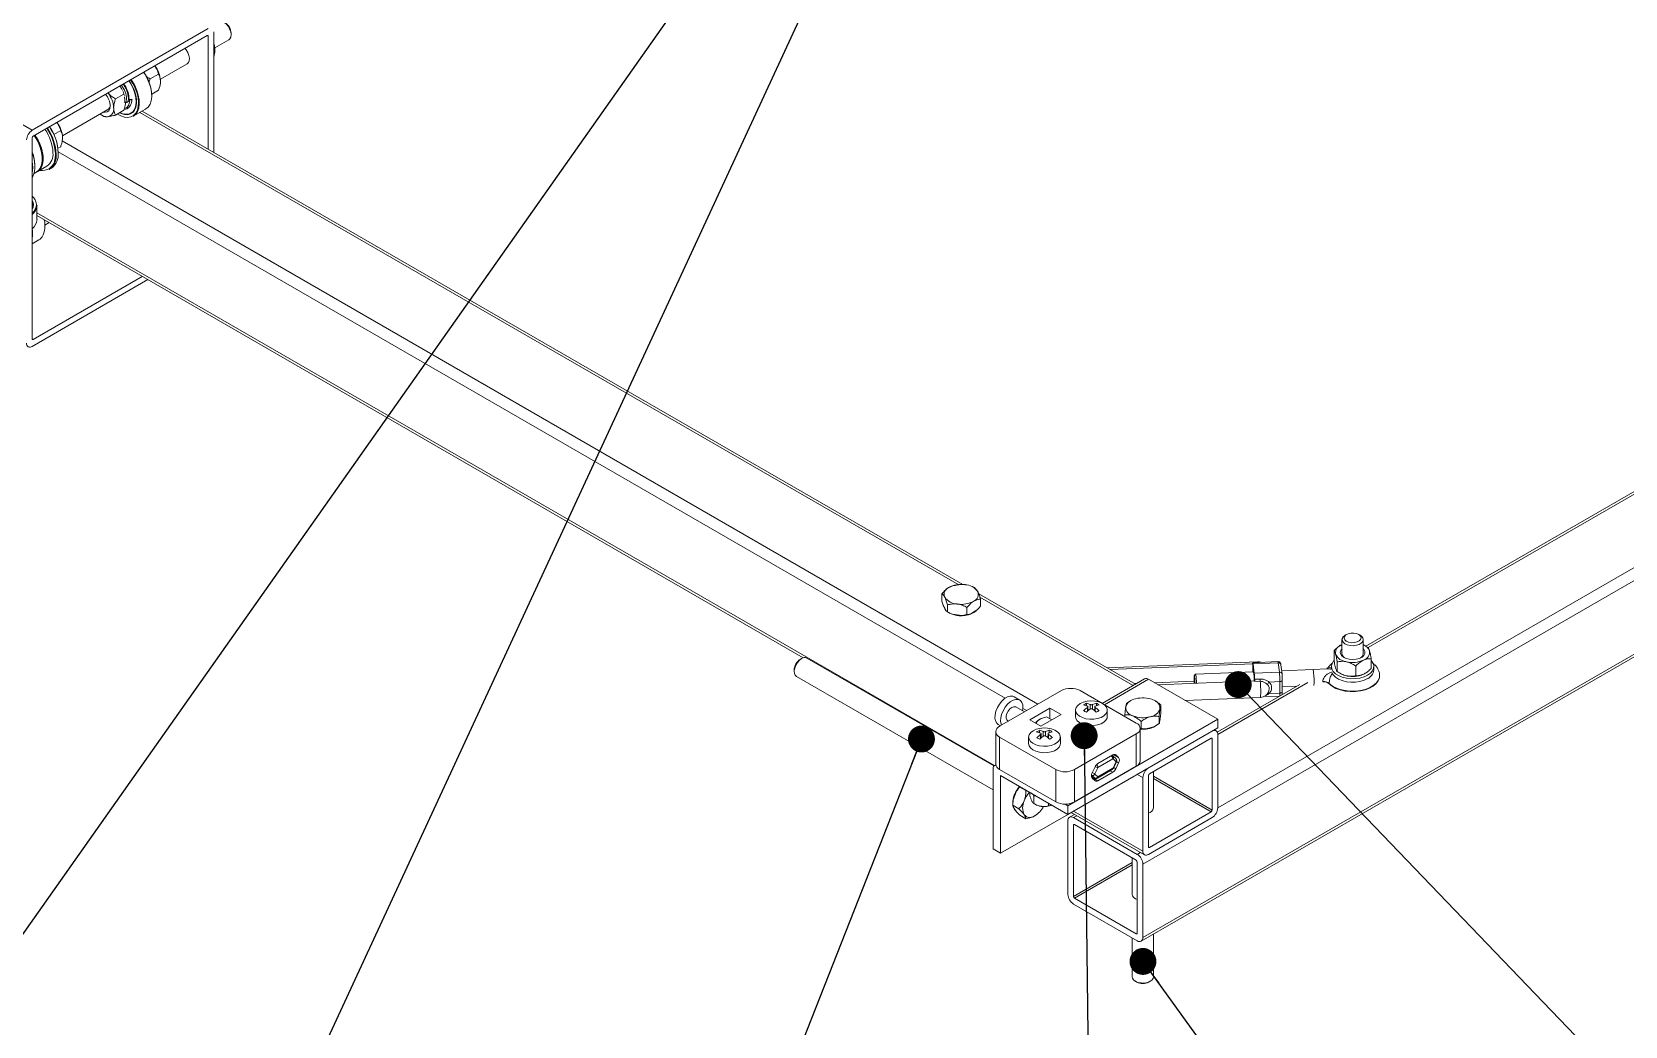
# Model space of a CAD drawing. Header units: millimetres. Extents: x 15 to 415, y 5 to 292.
# Drawn here: x 95.7 to 155.8, y 102.3 to 139.8 of the extents above; entities that cross this region are included whole.
import ezdxf

# ---------------------------------------------------------------- set-up
doc = ezdxf.new("R2010")
doc.units = ezdxf.units.MM
doc.dimstyles.new('SLDDIMSTYLE0', dxfattribs={"dimtxt": 0.18, "dimasz": 1.016, "dimexe": 0, "dimexo": 0.0625, "dimgap": 0, "dimtad": 0, "dimtih": 1, "dimtoh": 1, "dimdec": 0, "dimrnd": 1e-09, "dimzin": 0, "dimdsep": 46, "dimtxsty": 'Standard', "dimblk1": 'DOT', "dimblk2": 'DOT', "dimsah": 1, "dimcen": 0.09, "dimadec": 0, "dimazin": 0, "dimtfac": 1.016, "dimtdec": 0, "dimtofl": 0, "dimtmove": 0, "dimatfit": 3, "dimldrblk": 'DOT', "dimfxl": 1, "dimfrac": 2, "dimtolj": 1, "dimtzin": 0, "dimarcsym": 0})
doc.dimstyles.new('SLDDIMSTYLE1', dxfattribs={"dimtxt": 0.18, "dimasz": 3.302, "dimexe": 0, "dimexo": 0.0625, "dimgap": 0, "dimtad": 0, "dimtih": 1, "dimtoh": 1, "dimdec": 0, "dimrnd": 1e-09, "dimzin": 0, "dimdsep": 46, "dimtxsty": 'Standard', "dimsah": 1, "dimcen": 0.09, "dimadec": 0, "dimazin": 0, "dimtfac": 3.302, "dimtdec": 0, "dimtofl": 0, "dimtmove": 0, "dimatfit": 3, "dimfxl": 1, "dimfrac": 2, "dimtolj": 1, "dimtzin": 0, "dimarcsym": 0})

# ---------------------------------------------------------------- blocks, each defined once
blk = doc.blocks.new('_DOT')
at = {"color": 0, "linetype": 'ByBlock', "lineweight": -2}
blk.add_line((-0.5, 0), (-1, 0), dxfattribs=at)
at = {"color": 0, "linetype": 'ByBlock', "const_width": 0.5}
blk.add_lwpolyline([(-0.25, 0, 1), (0.25, 0, 1)], format="xyb", close=True, dxfattribs=at)

msp = doc.modelspace()

# ---------------------------------------------------------------- linework, layer by layer
at = {"color": 7, "linetype": 'Continuous', "lineweight": 15}
for p, q in [((222.482, 157.377), (137.629, 108.392)), ((137.567, 105.479), (222.42, 154.463)), ((137.629, 105.616), (222.482, 154.601)), ((209.667, 153.346), (146.053, 116.622)), ((86.5, 141.421), (95.692, 136.114)), ((95.692, 136.114), (102.339, 139.951)), ((95.728, 135.889), (102.304, 139.686)), ((102.339, 139.665), (102.339, 135.399)), ((102.551, 139.828), (102.551, 135.276)), ((103.202, 139.714), (103.202, 139.779)), ((102.59, 139.226), (103.119, 139.531)), ((100.532, 138.038), (101.549, 138.625)), ((100.147, 138.053), (100.465, 138.236)), ((98.839, 137.298), (99.157, 137.481)), ((99.122, 137.578), (99.157, 137.481)), ((99.157, 137.481), (99.183, 137.426)), ((99.196, 137.165), (99.168, 137.181)), ((99.337, 137.206), (99.267, 137.165)), ((99.326, 137.31), (99.331, 137.307)), ((99.342, 137.301), (99.387, 137.275)), ((99.351, 137.202), (99.347, 137.247)), ((99.458, 137.275), (99.468, 137.281)), ((100.203, 137.472), (100.465, 137.623)), ((96.834, 135.903), (98.554, 136.896)), ((98.308, 136.685), (98.379, 136.644)), ((98.839, 136.685), (99.157, 136.868)), ((99.281, 136.923), (99.166, 136.897)), ((99.28, 136.922), (99.315, 136.942)), ((99.42, 136.76), (99.434, 136.769)), ((99.509, 136.639), (99.976, 136.908)), ((130.835, 118.948), (99.85, 136.835)), ((96.51, 135.953), (96.767, 136.101)), ((95.692, 128.234), (95.692, 135.828)), ((96.665, 135.43), (96.767, 135.489)), ((95.754, 134.471), (95.846, 134.524)), ((95.874, 134.54), (96.249, 134.757)), ((96.338, 134.635), (96.416, 134.68)), ((95.723, 133.28), (95.723, 133.296)), ((95.873, 132.741), (95.873, 133.28)), ((95.873, 132.886), (124.806, 116.184)), ((96.172, 132.532), (96.33, 132.623)), ((95.692, 131.822), (95.945, 131.968)), ((99.847, 130.592), (95.728, 128.214)), ((100.059, 130.47), (95.692, 127.948)), ((130.039, 118.329), (130.039, 118.598)), ((130.311, 118.847), (130.311, 118.847)), ((131.292, 118.811), (131.23, 118.847)), ((137.347, 115.189), (131.43, 118.605)), ((130.094, 118.165), (130.149, 118.062)), ((130.149, 118.062), (130.203, 117.958)), ((130.258, 117.915), (130.203, 117.958)), ((130.249, 117.92), (130.292, 117.895)), ((130.258, 117.915), (130.258, 118.183)), ((130.989, 117.817), (130.989, 118.085)), ((131.245, 117.915), (131.373, 117.994)), ((131.502, 118.133), (131.502, 118.402)), ((130.441, 117.83), (130.623, 117.805)), ((130.623, 117.805), (130.806, 117.781)), ((130.989, 117.817), (130.806, 117.781)), ((131.117, 117.835), (131.245, 117.915)), ((145.149, 116.873), (145.149, 116.332)), ((145.323, 117.069), (145.266, 117.036)), ((145.832, 117.036), (145.775, 117.069)), ((145.949, 116.332), (145.949, 116.873)), ((124.746, 116.157), (124.689, 116.124)), ((132.008, 112.1), (124.946, 116.177)), ((144.848, 116.458), (144.848, 116.092)), ((145.149, 116.332), (145.154, 116.296)), ((146.054, 116.625), (146.009, 116.651)), ((146.132, 116.576), (146.052, 116.622)), ((146.25, 116.148), (146.25, 115.782)), ((124.463, 115.732), (124.463, 115.667)), ((141.962, 116.032), (136.284, 115.802)), ((141.777, 115.96), (136.389, 115.742)), ((139.621, 115.563), (139.573, 115.511)), ((141.804, 115.652), (139.621, 115.563)), ((141.777, 115.96), (141.777, 115.651)), ((142.732, 116.039), (141.785, 116.001)), ((142.743, 115.992), (141.795, 115.954)), ((141.837, 115.608), (141.795, 115.954)), ((141.837, 115.608), (142.785, 115.646)), ((142.785, 115.646), (142.743, 115.992)), ((142.884, 115.577), (142.842, 115.922)), ((144.061, 115.743), (142.87, 115.695)), ((142.884, 115.577), (142.885, 115.569)), ((144.573, 115.764), (144.061, 115.743)), ((144.578, 115.771), (144.566, 115.764)), ((144.749, 115.855), (144.749, 115.744)), ((144.966, 116.03), (144.966, 115.664)), ((145.044, 115.615), (145.089, 115.589)), ((145.667, 115.875), (145.667, 115.509)), ((146.349, 115.724), (146.349, 115.855)), ((146.569, 115.495), (146.569, 115.512)), ((124.546, 115.484), (131.973, 111.197)), ((134.554, 114.945), (132.22, 113.598)), ((136.104, 114.458), (135.261, 114.945)), ((137.692, 115.388), (136.092, 114.465)), ((137.384, 115.211), (137.314, 115.208)), ((140.458, 113.863), (137.842, 115.373)), ((139.568, 115.299), (138.075, 115.239)), ((141.855, 115.315), (138.199, 115.167)), ((143.552, 115.178), (140.439, 113.382)), ((141.853, 115.374), (142.052, 115.382)), ((142.058, 115.299), (141.858, 115.291)), ((142.389, 114.932), (142.392, 114.944)), ((142.803, 115.284), (142.404, 115.268)), ((142.803, 114.852), (142.803, 115.284)), ((142.896, 115.342), (142.896, 115.346)), ((142.896, 114.909), (142.896, 115.342)), ((142.896, 115.096), (143.447, 115.118)), ((144.422, 115.28), (144.422, 115.289)), ((144.665, 115.218), (144.665, 115.201)), ((132.98, 114.587), (132.768, 114.709)), ((133.156, 114.138), (132.83, 114.327)), ((135.499, 114.374), (135.499, 114.469)), ((135.554, 114.181), (135.554, 114.336)), ((135.816, 114.334), (135.816, 114.177)), ((135.874, 114.373), (135.874, 114.468)), ((137.382, 113.72), (136.115, 114.452)), ((137.14, 114.541), (137.015, 114.462)), ((137.17, 114.561), (137.139, 114.543)), ((138.096, 114.557), (138.089, 114.561)), ((138.31, 114.128), (138.31, 114.397)), ((139.228, 114.573), (142.069, 114.688)), ((142.196, 114.717), (142.795, 114.742)), ((142.404, 114.836), (142.803, 114.852)), ((132.53, 113.807), (132.556, 113.792)), ((134.122, 114.288), (133.359, 113.847)), ((133.783, 113.602), (133.359, 113.847)), ((133.74, 113.863), (133.74, 113.863)), ((134.546, 114.043), (133.783, 113.602)), ((133.997, 113.95), (134.191, 113.838)), ((134.546, 114.043), (134.122, 114.288)), ((134.122, 113.877), (134.122, 114.288)), ((134.801, 110.597), (140.458, 113.863)), ((135.085, 114.21), (135.085, 113.965)), ((136.285, 113.965), (136.285, 114.21)), ((136.949, 113.97), (136.949, 114.031)), ((137.564, 113.514), (137.564, 113.782)), ((138.244, 113.697), (138.244, 113.965)), ((138.261, 113.744), (138.277, 113.852)), ((138.277, 113.852), (138.293, 113.96)), ((138.279, 113.863), (138.279, 113.868)), ((138.31, 114.128), (138.293, 113.96)), ((140.458, 113.536), (140.458, 113.863)), ((132.074, 113.394), (132.074, 112.169)), ((132.168, 113.67), (132.256, 113.619)), ((132.22, 113.19), (134.341, 111.965)), ((132.22, 113.19), (132.22, 111.965)), ((133.317, 113.19), (133.317, 112.945)), ((133.723, 113.352), (133.723, 113.445)), ((133.786, 113.152), (133.786, 113.312)), ((134.048, 113.317), (134.048, 113.164)), ((134.098, 113.354), (134.098, 113.45)), ((134.517, 112.945), (134.517, 113.19)), ((134.801, 110.271), (140.458, 113.536)), ((135.049, 111.965), (137.382, 113.312)), ((137.382, 112.087), (137.382, 113.312)), ((137.528, 112.291), (137.528, 113.516)), ((137.564, 113.514), (137.528, 113.513)), ((137.734, 113.499), (137.904, 113.545)), ((140.246, 113.414), (137.842, 112.026)), ((140.21, 113.149), (137.877, 111.802)), ((137.904, 113.545), (138.074, 113.59)), ((138.244, 113.697), (138.074, 113.59)), ((138.108, 113.609), (138.12, 113.616)), ((140.246, 110.434), (140.246, 113.128)), ((140.396, 113.429), (140.334, 113.465)), ((140.458, 110.515), (140.458, 113.291)), ((136.495, 112.514), (135.935, 112.191)), ((136.716, 112.414), (136.608, 112.515)), ((131.973, 111.985), (131.973, 108.964)), ((132.075, 112.146), (132.035, 112.123)), ((132.22, 111.965), (134.341, 110.74)), ((134.341, 110.74), (134.341, 111.965)), ((135.049, 110.74), (137.382, 112.087)), ((135.049, 111.965), (135.049, 110.74)), ((135.823, 112.062), (135.715, 111.836)), ((135.927, 112.03), (135.819, 111.805)), ((135.915, 111.643), (136.475, 111.967)), ((136.495, 112.363), (135.935, 112.04)), ((135.935, 111.689), (136.495, 112.012)), ((136.482, 112.492), (136.469, 112.499)), ((136.501, 112.477), (136.481, 112.49)), ((136.609, 112.376), (136.501, 112.477)), ((136.612, 112.262), (136.504, 112.363)), ((136.504, 112.022), (136.612, 112.248)), ((136.523, 112.02), (136.631, 112.245)), ((136.608, 111.99), (136.716, 112.216)), ((134.801, 110.271), (132.255, 111.74)), ((132.255, 111.74), (132.255, 108.801)), ((132.98, 111.301), (132.99, 111.316)), ((132.98, 111.301), (133.213, 111.167)), ((135.686, 111.712), (135.807, 111.642)), ((135.8, 111.648), (135.692, 111.749)), ((135.715, 111.638), (135.823, 111.537)), ((135.819, 111.79), (135.927, 111.689)), ((135.935, 111.538), (136.495, 111.861)), ((137.629, 111.659), (137.629, 108.882)), ((137.842, 111.74), (137.842, 109.046)), ((138.029, 110.515), (138.029, 111.89)), ((132.715, 110.617), (132.729, 110.818)), ((132.795, 110.989), (132.729, 110.818)), ((132.862, 111.16), (132.795, 110.989)), ((133.239, 111.172), (133.213, 111.167)), ((133.359, 111.103), (133.359, 111.003)), ((133.493, 111.021), (133.51, 110.963)), ((133.51, 110.963), (133.592, 110.98)), ((133.51, 110.963), (133.51, 110.681)), ((132.255, 108.801), (135.084, 110.434)), ((132.715, 110.678), (132.715, 110.617)), ((132.715, 110.617), (132.948, 110.483)), ((132.729, 110.553), (132.795, 110.459)), ((132.795, 110.459), (132.862, 110.364)), ((132.98, 110.24), (132.862, 110.364)), ((132.98, 110.24), (133.213, 110.105)), ((133.509, 110.682), (133.564, 110.65)), ((134.068, 110.694), (134.068, 110.596)), ((134.801, 110.597), (134.7, 110.656)), ((134.801, 110.271), (134.801, 110.597)), ((135.05, 110.27), (134.863, 110.163)), ((134.925, 110.342), (137.692, 108.745)), ((137.417, 108.76), (135.013, 110.148)), ((135.084, 110.434), (135.084, 110.434)), ((137.842, 108.76), (140.246, 110.148)), ((137.877, 109.025), (140.21, 110.372)), ((134.801, 110.025), (134.801, 107.249)), ((135.013, 109.862), (135.013, 107.167)), ((137.382, 108.535), (135.049, 109.882)), ((131.973, 108.964), (132.255, 108.801)), ((137.229, 108.623), (137.229, 107.249)), ((137.417, 105.78), (137.417, 108.474)), ((137.629, 105.616), (137.629, 108.392)), ((135.049, 107.106), (137.382, 105.759)), ((135.013, 106.882), (137.417, 105.494)), ((137.347, 107.086), (137.417, 107.053)), ((137.229, 105.602), (137.229, 104.13)), ((138.029, 104.13), (138.029, 105.746)), ((137.347, 103.967), (137.403, 103.934)), ((137.856, 103.934), (137.912, 103.967))]:
    msp.add_line(p, q, dxfattribs=at)
at = {"color": 8, "linetype": 'Continuous', "lineweight": 15}
for p, q in [((140.458, 110.515), (219.566, 156.183)), ((209.607, 153.21), (146.137, 116.57)), ((102.339, 139.665), (102.304, 139.686)), ((99.196, 137.165), (99.174, 137.378)), ((130.675, 118.939), (99.762, 136.785)), ((96.819, 135.708), (133.669, 114.435)), ((96.101, 135.104), (96.102, 135.044)), ((132.433, 114.658), (96.675, 135.301)), ((95.873, 132.988), (132.026, 112.117)), ((95.692, 128.234), (95.728, 128.214)), ((137.259, 115.138), (131.477, 118.476)), ((141.774, 115.981), (141.78, 115.981)), ((136.18, 114.414), (137.842, 115.373)), ((143.857, 115.253), (140.458, 113.291)), ((135.536, 114.166), (135.536, 114.309)), ((135.643, 114.248), (135.643, 114.419)), ((135.728, 114.418), (135.728, 114.247)), ((135.833, 114.308), (135.833, 114.162)), ((133.245, 114.19), (133.103, 114.272)), ((133.77, 113.137), (133.77, 113.286)), ((133.871, 113.221), (133.871, 113.397)), ((133.956, 113.399), (133.956, 113.23)), ((134.067, 113.29), (134.067, 113.149)), ((140.246, 113.128), (140.21, 113.149)), ((136.521, 112.527), (136.716, 112.414)), ((136.608, 112.515), (136.581, 112.531)), ((136.495, 111.861), (136.394, 111.92)), ((136.531, 112.035), (136.608, 111.99)), ((136.716, 112.216), (136.637, 112.262)), ((135.8, 111.648), (135.686, 111.713)), ((135.692, 111.749), (135.688, 111.753)), ((135.688, 111.751), (135.692, 111.749)), ((135.692, 111.679), (135.935, 111.538)), ((137.629, 111.659), (137.417, 111.781)), ((138.029, 111.713), (140.246, 110.434)), ((140.21, 110.372), (138.029, 111.631)), ((135.013, 110.393), (137.629, 108.882)), ((135.137, 110.22), (135.013, 110.148)), ((135.049, 109.882), (135.013, 109.862)), ((137.842, 109.046), (137.877, 109.025)), ((135.013, 107.167), (137.229, 108.447)), ((137.229, 108.365), (135.049, 107.106)), ((137.417, 108.76), (137.542, 108.832)), ((137.382, 105.759), (137.417, 105.78))]:
    msp.add_line(p, q, dxfattribs=at)
at = {"color": 7, "linetype": 'Continuous', "lineweight": 15, "flags": 128}
for points in [[(103.119, 139.531), (103.158, 139.565), (103.192, 139.634), (103.202, 139.725), (103.186, 139.83), (103.147, 139.939), (103.087, 140.042), (103.013, 140.131), (102.93, 140.197), (102.846, 140.235), (102.769, 140.241), (102.719, 140.224)], [(101.549, 138.625), (101.594, 138.666), (101.625, 138.739), (101.631, 138.833), (101.612, 138.938), (101.57, 139.047), (101.508, 139.149), (101.46, 139.207)], [(98.907, 136.724), (99.035, 136.655), (99.173, 136.61), (99.303, 136.598), (99.421, 136.619), (99.523, 136.673), (99.605, 136.758), (99.664, 136.871), (99.699, 137.009), (99.708, 137.166), (99.692, 137.337), (99.65, 137.516), (99.583, 137.698), (99.496, 137.876), (99.409, 138.015)], [(99.354, 137.983), (99.389, 137.93), (99.48, 137.77), (99.552, 137.602), (99.601, 137.435), (99.627, 137.272), (99.628, 137.121), (99.605, 136.986), (99.557, 136.873), (99.488, 136.786), (99.399, 136.727), (99.293, 136.7), (99.175, 136.704), (99.049, 136.74), (98.985, 136.769)], [(99, 136.778), (99.07, 136.749), (99.197, 136.719), (99.313, 136.722), (99.416, 136.758), (99.5, 136.826), (99.563, 136.923), (99.603, 137.046), (99.617, 137.189), (99.605, 137.347), (99.568, 137.514), (99.507, 137.684), (99.424, 137.85), (99.344, 137.977)], [(99.434, 138.029), (99.472, 137.97), (99.569, 137.797), (99.645, 137.619), (99.699, 137.439), (99.73, 137.264), (99.736, 137.1), (99.717, 136.951), (99.673, 136.824), (99.607, 136.72), (99.52, 136.645), (99.509, 136.639)], [(99.976, 136.908), (99.986, 136.915), (100.074, 136.99), (100.14, 137.093), (100.184, 137.221), (100.203, 137.369), (100.197, 137.534), (100.166, 137.708), (100.112, 137.888), (100.035, 138.067), (99.939, 138.239), (99.9, 138.298)], [(98.637, 137.026), (98.624, 136.927), (98.585, 136.851), (98.524, 136.805), (98.445, 136.792), (98.39, 136.801)], [(95.846, 134.524), (95.926, 134.586), (95.997, 134.683), (96.046, 134.805), (96.071, 134.949), (96.071, 135.11), (96.046, 135.283), (95.997, 135.462), (95.926, 135.641), (95.834, 135.816), (95.771, 135.914)], [(95.692, 134.33), (95.713, 134.367), (95.763, 134.501), (95.788, 134.657), (95.788, 134.83), (95.763, 135.016), (95.713, 135.208), (95.692, 135.269)], [(95.692, 133.475), (95.719, 133.421), (95.742, 133.315)], [(95.722, 133.315), (95.698, 133.422), (95.692, 133.435)], [(95.742, 133.315), (95.731, 133.209), (95.692, 133.118)], [(95.692, 133.158), (95.71, 133.208), (95.722, 133.315)], [(95.692, 133.142), (95.71, 133.191), (95.723, 133.28)], [(95.945, 131.968), (95.992, 132), (96.071, 132.086)], [(130.194, 117.976), (130.149, 118.04), (130.125, 118.107)], [(131.35, 117.979), (131.335, 117.963), (131.245, 117.893)], [(145.832, 117.036), (145.882, 117.001), (145.933, 116.939), (145.949, 116.87), (145.93, 116.802), (145.877, 116.741), (145.795, 116.691), (145.691, 116.657), (145.574, 116.643), (145.456, 116.648), (145.345, 116.674), (145.253, 116.718), (145.187, 116.775), (145.153, 116.841), (145.154, 116.91), (145.191, 116.976), (145.259, 117.032), (145.266, 117.036)], [(145.481, 117.119), (145.378, 117.095), (145.296, 117.052), (145.244, 116.995), (145.229, 116.931), (145.253, 116.868), (145.312, 116.814), (145.4, 116.775), (145.506, 116.755), (145.617, 116.758), (145.72, 116.782), (145.802, 116.825), (145.854, 116.882), (145.869, 116.945), (145.845, 117.008), (145.786, 117.062), (145.698, 117.102), (145.592, 117.121), (145.481, 117.119)], [(124.746, 116.157), (124.663, 116.094), (124.587, 116.008), (124.525, 115.906), (124.483, 115.798), (124.464, 115.692), (124.47, 115.598), (124.501, 115.526), (124.546, 115.484)], [(145.949, 116.522), (145.969, 116.5), (146.008, 116.427), (146.01, 116.351), (145.975, 116.277), (145.905, 116.213), (145.806, 116.162), (145.687, 116.129), (145.556, 116.117), (145.425, 116.127), (145.304, 116.157), (145.202, 116.206), (145.129, 116.27), (145.09, 116.343), (145.09, 116.343)], [(145.154, 116.296), (145.19, 116.23), (145.245, 116.182)], [(141.78, 115.978), (141.779, 115.974), (141.779, 115.971), (141.778, 115.969), (141.777, 115.969), (141.777, 115.97), (141.776, 115.973), (141.775, 115.976), (141.774, 115.981)], [(141.795, 115.954), (141.793, 115.971), (141.791, 115.985), (141.788, 115.995), (141.786, 116), (141.784, 116.001), (141.782, 115.998), (141.781, 115.99), (141.78, 115.978)], [(144.839, 116.068), (144.832, 116.06), (144.773, 115.966), (144.749, 115.867), (144.763, 115.768), (144.814, 115.672), (144.899, 115.585), (145.015, 115.511), (145.155, 115.453), (145.314, 115.413), (145.484, 115.394), (145.657, 115.397), (145.825, 115.421), (145.98, 115.465), (146.115, 115.528)], [(144.776, 115.606), (144.814, 115.541), (144.899, 115.454), (145.015, 115.38), (145.155, 115.322), (145.314, 115.282), (145.484, 115.264), (145.657, 115.266), (145.825, 115.29), (145.98, 115.335), (146.115, 115.397)], [(146.115, 115.528), (146.223, 115.606), (146.3, 115.695), (146.342, 115.792), (146.346, 115.892), (146.314, 115.99), (146.25, 116.077)], [(139.599, 115.224), (139.596, 115.304), (139.59, 115.395), (139.584, 115.466), (139.577, 115.505), (139.571, 115.508), (139.568, 115.473), (139.566, 115.406), (139.568, 115.317), (139.571, 115.223)], [(132.168, 113.67), (132.111, 113.718), (132.065, 113.802), (132.044, 113.91), (132.05, 114.036), (132.082, 114.172), (132.138, 114.308), (132.215, 114.438), (132.308, 114.551), (132.411, 114.642), (132.517, 114.705), (132.62, 114.735), (132.714, 114.731), (132.768, 114.709)], [(132.294, 113.641), (132.277, 113.679), (132.257, 113.788), (132.262, 113.914), (132.294, 114.049), (132.35, 114.186), (132.427, 114.315), (132.52, 114.429), (132.623, 114.52), (132.729, 114.582), (132.832, 114.612), (132.926, 114.608), (133.004, 114.57), (133.062, 114.5), (133.096, 114.404), (133.103, 114.285), (133.09, 114.177)], [(132.53, 113.807), (132.497, 113.837), (132.471, 113.902), (132.47, 113.987), (132.495, 114.081), (132.542, 114.174), (132.605, 114.254), (132.678, 114.311), (132.75, 114.339), (132.815, 114.334), (132.83, 114.327)], [(135.263, 114.457), (135.17, 114.388), (135.11, 114.309), (135.085, 114.223), (135.099, 114.137), (135.149, 114.055), (135.232, 113.983), (135.345, 113.925), (135.478, 113.885), (135.625, 113.866), (135.775, 113.868), (135.92, 113.892), (136.05, 113.935), (136.157, 113.996), (136.234, 114.071), (136.277, 114.154), (136.283, 114.241), (136.251, 114.326), (136.183, 114.403), (136.084, 114.469), (135.961, 114.518), (135.819, 114.548), (135.67, 114.557), (135.521, 114.543), (135.383, 114.509), (135.263, 114.457)], [(135.085, 113.965), (135.099, 113.892), (135.149, 113.81), (135.232, 113.738), (135.345, 113.68), (135.478, 113.64), (135.625, 113.621), (135.775, 113.623), (135.92, 113.647), (136.05, 113.69), (136.157, 113.751), (136.234, 113.826), (136.277, 113.909), (136.285, 113.965)], [(138.279, 113.863), (138.277, 113.83), (138.268, 113.793)], [(133.483, 113.429), (133.394, 113.359), (133.337, 113.279), (133.317, 113.193), (133.335, 113.107), (133.389, 113.026), (133.476, 112.955), (133.591, 112.899), (133.727, 112.861), (133.874, 112.844), (134.024, 112.849), (134.168, 112.875), (134.295, 112.921), (134.399, 112.984), (134.473, 113.059), (134.512, 113.143), (134.513, 113.23), (134.477, 113.314), (134.406, 113.391), (134.304, 113.455), (134.177, 113.502), (134.035, 113.529), (133.885, 113.536), (133.737, 113.52), (133.6, 113.484), (133.483, 113.429)], [(138.108, 113.609), (138.104, 113.606), (138.074, 113.59)], [(133.317, 112.945), (133.335, 112.862), (133.389, 112.781), (133.476, 112.71), (133.591, 112.654), (133.727, 112.616), (133.874, 112.599), (134.024, 112.604), (134.168, 112.63), (134.295, 112.676), (134.399, 112.739), (134.473, 112.814), (134.512, 112.898), (134.517, 112.945)], [(135.807, 111.642), (135.806, 111.643), (135.8, 111.648)], [(137.229, 104.13), (137.238, 104.081), (137.281, 104.017), (137.354, 103.963), (137.451, 103.923), (137.565, 103.902), (137.684, 103.901), (137.799, 103.921), (137.898, 103.959), (137.973, 104.012), (138.018, 104.076), (138.029, 104.13)]]:
    msp.add_lwpolyline(points, dxfattribs=at)
at = {"color": 8, "linetype": 'Continuous', "lineweight": 15, "flags": 128}
for points in [[(96.553, 135.023), (96.557, 135.045), (96.569, 135.207)], [(141.971, 116.009), (141.966, 116.027), (141.962, 116.032)], [(146.569, 115.514), (146.561, 115.44), (146.519, 115.33), (146.441, 115.226), (146.33, 115.133), (146.191, 115.054), (146.028, 114.992), (145.847, 114.948), (145.655, 114.926), (145.46, 114.925), (145.267, 114.946), (145.085, 114.987), (144.921, 115.048), (144.779, 115.126), (144.665, 115.218)], [(142.803, 115.284), (142.822, 115.286), (142.841, 115.29), (142.857, 115.296), (142.872, 115.304), (142.883, 115.313), (142.891, 115.324), (142.895, 115.335), (142.896, 115.342)], [(142.803, 114.852), (142.822, 114.854), (142.841, 114.858), (142.857, 114.864), (142.872, 114.871), (142.883, 114.881), (142.891, 114.891), (142.895, 114.902), (142.896, 114.909)], [(144.665, 115.201), (144.779, 115.109), (144.921, 115.031), (145.085, 114.971), (145.267, 114.929), (145.46, 114.909), (145.655, 114.91), (145.847, 114.932), (146.028, 114.975), (146.191, 115.038), (146.33, 115.117), (146.441, 115.21), (146.519, 115.313), (146.561, 115.424), (146.569, 115.495)], [(136.523, 112.02), (136.523, 112.019), (136.52, 112.019), (136.513, 112.019), (136.504, 112.022)], [(136.631, 112.245), (136.631, 112.245), (136.628, 112.244), (136.621, 112.245), (136.612, 112.248)]]:
    msp.add_lwpolyline(points, dxfattribs=at)
at = {"color": 7, "linetype": 'Continuous', "lineweight": 15}
for centre, radius, start, end in [((102.317, 139.669), 0.0218, 350.77914, 129.20272), ((102.727, 139.767), 0.474, 1.51664, 58.47795), ((101.771, 139.145), 0.822, 0.96443, 18.51173), ((99.543, 137.926), 0.994, 2.61027, 38.33136), ((98.627, 137.376), 1.577, 1.60435, 35.90782), ((97.917, 136.991), 0.721, 2.78649, 41.26426), ((97.775, 136.905), 0.994, 2.61027, 38.33136), ((98.529, 137.061), 0.438, 230.89155, 271.28453), ((98.486, 136.904), 0.286, 280.54701, 9.2517), ((98.449, 137.051), 0.188, 304.28277, 0.84758), ((95.941, 135.725), 0.461, 122.60598, 177.39378), ((94.819, 135.189), 1.659, 2.47847, 35.27618), ((94.725, 135.129), 1.874, 2.39255, 34.80807), ((94.803, 135.174), 1.874, 2.39255, 34.80807), ((94.832, 135.192), 1.844, 2.39436, 34.87235), ((95.845, 135.791), 0.994, 2.61027, 38.33136), ((95.769, 135.825), 0.0768, 122.60056, 177.39796), ((94.507, 134.995), 1.567, 1.49598, 36.01643), ((94.418, 134.959), 1.689, 4.93885, 35.13801), ((94.221, 134.732), 1.571, 0.66991, 20.45961), ((94.542, 134.709), 1.172, 349.06394, 10.93606), ((95.57, 134.982), 0.536, 304.60945, 6.70273), ((96.073, 135.069), 0.482, 258.11329, 354.48952), ((95.93, 135.205), 0.55, 305.5012, 5.81099), ((95.986, 135.139), 0.615, 304.94167, 6.37049), ((96.047, 135.192), 0.631, 305.79212, 5.52005), ((95.389, 133.27), 0.466, 5.85436, 49.36153), ((95.391, 133.319), 0.461, 310.75976, 359.85691), ((95.393, 133.308), 0.481, 308.48644, 356.53939), ((94.656, 132.211), 1.051, 350.6279, 10.11654), ((95.393, 132.769), 0.481, 308.27069, 356.71095), ((95.292, 132.501), 0.883, 331.99212, 15.032), ((95.714, 128.231), 0.0218, 170.78054, 309.21333), ((95.609, 128.05), 0.131, 170.78747, 309.20245), ((130.403, 118.583), 0.277, 112.70721, 203.46189), ((130.767, 117.979), 0.98, 81.16357, 118.76368), ((130.889, 118.326), 0.622, 35.92211, 87.36322), ((131.138, 118.581), 0.277, 292.70839, 23.4614), ((130.652, 118.837), 0.622, 215.92211, 267.36322), ((130.774, 119.184), 0.98, 261.16327, 298.7637), ((130.67, 118.557), 0.762, 240.31181, 252.53524), ((130.767, 118.773), 1.001, 246.65613, 298.51482), ((130.78, 118.842), 1.062, 271.40808, 288.5189), ((124.948, 115.714), 0.485, 122.18373, 177.81565), ((124.863, 115.999), 0.196, 64.82617, 126.48397), ((145.227, 116.367), 0.322, 105.6773, 187.1961), ((145.369, 116.542), 0.51, 205.04986, 264.06238), ((145.271, 116.383), 0.185, 131.08482, 192.31829), ((145.753, 116.352), 0.197, 300.54167, 354.28885), ((145.808, 116.295), 0.411, 21.28304, 69.94375), ((145.871, 116.404), 0.322, 285.67652, 7.19688), ((138.344, 115.273), 1.309, 357.94721, 12.79466), ((140.869, 115.851), 0.914, 6.86654, 8.1824), ((140.403, 115.354), 1.432, 358.41152, 11.98975), ((138.757, 115.284), 3.098, 1.66888, 6.00813), ((141.977, 115.683), 0.35, 70.91877, 92.3208), ((139.207, 115.285), 3.596, 359.99022, 5.76807), ((140.684, 115.347), 2.212, 359.98845, 5.76993), ((145.476, 116.275), 0.787, 240.59619, 258.32622), ((145.547, 117.051), 1.042, 257.22382, 293.27488), ((145.547, 116.52), 1.042, 257.22382, 293.27488), ((145.955, 115.759), 0.396, 293.81134, 354.86775), ((134.907, 114.263), 0.768, 62.6091, 117.3909), ((137.754, 115.251), 0.151, 54.38155, 114.30781), ((143.163, 115.415), 1.31, 181.80407, 185.44271), ((140.335, 115.132), 1.531, 5.96722, 6.88723), ((143.365, 115.424), 1.314, 181.80593, 185.43527), ((142.055, 115.038), 0.35, 272.3208, 344.40988), ((142.489, 115.129), 0.163, 121.51645, 164.70015), ((142.182, 115.052), 0.31, 315.66993, 44.33007), ((144.456, 114.951), 0.339, 51.78093, 95.72041), ((144.449, 114.948), 0.333, 49.50725, 94.73314), ((136.387, 113.1), 1.478, 125.1246, 132.37686), ((135.986, 113.492), 1.091, 116.4766, 122.92831), ((135.197, 113.618), 0.814, 65.36869, 76.1267), ((135.304, 113.679), 0.814, 65.36824, 76.12369), ((136.065, 113.664), 0.826, 103.34022, 114.03984), ((134.971, 113.108), 1.478, 47.06273, 54.28894), ((136.17, 113.603), 0.825, 103.33825, 114.0391), ((135.379, 113.5), 1.087, 56.48716, 62.92497), ((137.416, 114.181), 0.459, 97.72332, 161.28371), ((137.336, 114.334), 0.354, 180.81306, 257.045), ((137.628, 113.612), 1.06, 69.29253, 104.92369), ((137.923, 114.258), 0.354, 0.81157, 77.04649), ((134.074, 113.31), 0.646, 121.32938, 140.45802), ((134.896, 113.224), 1.087, 56.48694, 62.92517), ((136.492, 113.038), 1.478, 125.12259, 132.37655), ((136.54, 115.439), 1.544, 230.3428, 232.41438), ((134.864, 113.047), 1.478, 47.06367, 54.29081), ((134.855, 115.435), 1.528, 306.88426, 308.9586), ((136.464, 113.213), 1.091, 116.47637, 122.92852), ((137.631, 114.98), 1.06, 249.29243, 284.92465), ((137.305, 113.516), 0.218, 290.7836, 69.2164), ((137.843, 114.41), 0.459, 277.72349, 341.28265), ((132.298, 113.394), 0.218, 110.7829, 249.2171), ((134.228, 112.492), 1.078, 117.90761, 124.34458), ((133.436, 112.561), 0.842, 66.7697, 77.38625), ((134.65, 112.097), 1.479, 126.53566, 133.71674), ((133.15, 112.172), 1.103, 57.8879, 64.32483), ((133.54, 112.625), 0.841, 66.76574, 77.39021), ((134.759, 112.037), 1.48, 126.53528, 133.71428), ((134.72, 114.417), 1.516, 232.00128, 234.0716), ((134.3, 112.677), 0.799, 104.63175, 115.46218), ((133.13, 112.007), 1.477, 48.38704, 55.68091), ((133.019, 114.434), 1.58, 308.56172, 310.61913), ((134.408, 112.618), 0.799, 104.62897, 115.46213), ((133.234, 112.07), 1.477, 48.38548, 55.68246), ((133.621, 112.457), 1.102, 57.88459, 64.32805), ((134.719, 112.221), 1.078, 117.90765, 124.34454), ((137.639, 114.443), 0.957, 263.34162, 298.66168), ((137.629, 114.664), 1.17, 265.04499, 275.13789), ((140.224, 113.132), 0.0218, 350.77863, 129.20322), ((140.329, 113.312), 0.131, 350.78608, 129.20391), ((136.552, 112.441), 0.0929, 53.08708, 127.5568), ((132.103, 112.007), 0.132, 101.25644, 189.37538), ((132.324, 112.194), 0.251, 185.69125, 245.62777), ((134.695, 112.647), 0.769, 242.61001, 297.38999), ((136.095, 111.938), 0.299, 122.3387, 155.59056), ((135.947, 112.021), 0.0225, 122.34288, 155.57402), ((136.5, 112.358), 0.00698, 53.12664, 127.51563), ((136.483, 112.031), 0.0225, 302.35803, 335.57297), ((136.335, 112.114), 0.299, 302.34004, 335.59027), ((136.6, 112.255), 0.0135, 326.57337, 33.42663), ((136.566, 112.315), 0.18, 326.56093, 33.43907), ((137.278, 112.316), 0.251, 294.37623, 354.30384), ((138.09, 111.638), 0.461, 122.60598, 177.39378), ((133.753, 110.632), 1.043, 138.35143, 172.64235), ((133.836, 110.585), 1.132, 139.29287, 149.4495), ((135.865, 111.737), 0.18, 146.56093, 213.43907), ((135.732, 111.841), 0.101, 246.37406, 329.54581), ((135.84, 111.74), 0.101, 246.37722, 329.54265), ((135.83, 111.797), 0.0135, 146.57392, 213.42608), ((135.879, 111.612), 0.0929, 233.08778, 307.55856), ((135.931, 111.695), 0.00698, 233.13035, 307.54465), ((137.918, 111.737), 0.0768, 122.60509, 177.39343), ((133.47, 110.674), 0.755, 168.93123, 179.69798), ((133.682, 110.518), 0.593, 153.43706, 206.56294), ((134.178, 110.385), 1.101, 138.87781, 158.77814), ((133.789, 111.523), 0.585, 231.21197, 249.6804), ((134.695, 111.423), 0.769, 242.61001, 297.38999), ((132.993, 110.625), 0.267, 198.92832, 230.08168), ((133.369, 110.439), 0.286, 220.53259, 309.24862), ((133.032, 111.033), 0.966, 302.38028, 331.1202), ((133.871, 111.2), 0.63, 240.75059, 262.46837), ((133.916, 111.378), 0.812, 260.96245, 290.52756), ((134.93, 110.046), 0.131, 50.79619, 189.21383), ((137.793, 110.554), 0.239, 281.62316, 350.73589), ((140.169, 110.437), 0.0768, 302.60439, 357.39783), ((139.997, 110.536), 0.461, 302.60528, 357.39452), ((135.035, 109.866), 0.0218, 50.79753, 189.22061), ((137.863, 109.042), 0.0218, 170.78838, 309.20604), ((137.341, 108.471), 0.0768, 2.60698, 57.3945), ((137.169, 108.372), 0.461, 2.60627, 57.39398), ((137.759, 108.861), 0.131, 170.78749, 309.20237), ((135.262, 107.27), 0.461, 182.60547, 237.39476), ((135.09, 107.171), 0.0768, 182.60234, 237.39525), ((137.425, 107.266), 0.196, 184.82521, 246.49404), ((137.396, 105.776), 0.0218, 230.79471, 9.21142), ((137.5, 105.595), 0.131, 230.79755, 9.21251), ((137.629, 104.351), 0.474, 241.48951, 298.51049)]:
    msp.add_arc(centre, radius, start, end, dxfattribs=at)
at = {"color": 8, "linetype": 'Continuous', "lineweight": 15}
for centre, radius, start, end in [((94.726, 135.13), 1.844, 2.39436, 34.87235), ((94.452, 134.976), 1.623, 2.41425, 35.42582), ((142.664, 115.999), 0.0795, 354.69276, 30.31369), ((142.755, 115.903), 0.0894, 12.28617, 97.65802), ((142.797, 115.558), 0.0894, 12.28256, 97.65953), ((141.801, 115.347), 2.294, 358.08824, 9.9396), ((139.358, 114.943), 2.723, 354.62784, 7.51378), ((142.166, 115.006), 0.235, 344.6016, 44.98965), ((143.742, 115.232), 0.354, 345.6419, 6.375), ((142.353, 114.762), 0.0895, 55.25478, 90.9618), ((142.35, 114.824), 0.454, 349.66744, 3.50297), ((136.16, 112.708), 0.717, 242.39674, 250.98197), ((135.778, 112.032), 0.157, 3.01072, 48.30785), ((136.339, 112.356), 0.156, 2.86231, 52.48726), ((136.462, 112.456), 0.041, 60.87805, 85.98585), ((136.446, 112.007), 0.0493, 305.01875, 6.29231), ((136.437, 112.419), 0.0865, 320.04867, 42.62609), ((136.545, 112.318), 0.0865, 320.0625, 42.2886), ((136.052, 112.481), 0.715, 242.37117, 250.99404), ((135.885, 111.684), 0.0503, 305.69757, 5.61652)]:
    msp.add_arc(centre, radius, start, end, dxfattribs=at)
at = {"color": 7, "linetype": 'Continuous', "lineweight": 15}
for points, knots in [([(102.551, 139.359), (102.571, 139.303), (102.593, 139.242), (102.594, 139.165), (102.594, 139.159)], [0, 0, 0, 0, 0.917745, 1, 1, 1, 1]), ([(102.594, 139.159), (102.589, 139.088), (102.583, 139.006), (102.555, 138.918), (102.551, 138.905)], [0, 0, 0, 0, 0.8526298, 1, 1, 1, 1]), ([(100.32, 138.541), (100.351, 138.495), (100.418, 138.398), (100.448, 138.293), (100.465, 138.236)], [0, 0, 0, 0, 0.465866, 1, 1, 1, 1]), ([(99.347, 137.247), (99.345, 137.321), (99.341, 137.472), (99.262, 137.691), (99.187, 137.808), (99.159, 137.853)], [0, 0, 0, 0, 0.371525, 0.760776, 1, 1, 1, 1]), ([(100.147, 138.053), (100.098, 138.081), (100.038, 138.115), (99.988, 138.161), (99.98, 138.169)], [0, 0, 0, 0, 0.827172, 1, 1, 1, 1]), ([(100.105, 137.909), (100.106, 137.913), (100.112, 137.959), (100.13, 138.008), (100.147, 138.053)], [0, 0, 0, 0, 0.080925, 1, 1, 1, 1]), ([(100.465, 138.236), (100.48, 138.209), (100.52, 138.135), (100.53, 138.034), (100.536, 137.971)], [0, 0, 0, 0, 0.372649, 1, 1, 1, 1]), ([(100.536, 137.971), (100.536, 137.965), (100.535, 137.88), (100.51, 137.76), (100.473, 137.649), (100.465, 137.623)], [0, 0, 0, 0, 0.059411, 0.787734, 1, 1, 1, 1]), ([(98.839, 137.298), (98.791, 137.328), (98.694, 137.388), (98.601, 137.469), (98.56, 137.517), (98.556, 137.522)], [0, 0, 0, 0, 0.465237, 0.946385, 1, 1, 1, 1]), ([(98.768, 136.95), (98.774, 137.021), (98.784, 137.134), (98.824, 137.253), (98.839, 137.298)], [0, 0, 0, 0, 0.627355, 1, 1, 1, 1]), ([(99.352, 137.225), (99.351, 137.222), (99.35, 137.214), (99.342, 137.209), (99.337, 137.206)], [0, 0, 0, 0, 0.484628, 1, 1, 1, 1]), ([(99.387, 137.275), (99.392, 137.273), (99.402, 137.268), (99.422, 137.266), (99.442, 137.268), (99.452, 137.273), (99.458, 137.275)], [0, 0, 0, 0, 0.24999, 0.499809, 0.749465, 1, 1, 1, 1]), ([(98.38, 136.644), (98.394, 136.637), (98.425, 136.623), (98.485, 136.619), (98.529, 136.623), (98.538, 136.623)], [0, 0, 0, 0, 0.432382, 0.87955, 1, 1, 1, 1]), ([(98.538, 136.623), (98.583, 136.629), (98.671, 136.641), (98.784, 136.671), (98.839, 136.685)], [0, 0, 0, 0, 0.504, 1, 1, 1, 1]), ([(98.839, 136.685), (98.831, 136.701), (98.794, 136.769), (98.769, 136.861), (98.768, 136.944), (98.768, 136.95)], [0, 0, 0, 0, 0.212266, 0.940589, 1, 1, 1, 1]), ([(99.22, 137.158), (99.211, 137.087), (99.199, 136.992), (99.165, 136.894), (99.157, 136.868)], [0, 0, 0, 0, 0.743613, 1, 1, 1, 1]), ([(99.267, 137.165), (99.262, 137.162), (99.251, 137.158), (99.231, 137.156), (99.211, 137.158), (99.201, 137.162), (99.196, 137.165)], [0, 0, 0, 0, 0.2500421, 0.4999095, 0.7498291, 1, 1, 1, 1]), ([(96.622, 136.406), (96.653, 136.36), (96.719, 136.263), (96.75, 136.158), (96.767, 136.101)], [0, 0, 0, 0, 0.465865, 1, 1, 1, 1]), ([(96.767, 136.101), (96.775, 136.086), (96.812, 136.017), (96.837, 135.926), (96.838, 135.842), (96.838, 135.836)], [0, 0, 0, 0, 0.212258, 0.940589, 1, 1, 1, 1]), ([(96.838, 135.836), (96.831, 135.765), (96.821, 135.653), (96.781, 135.533), (96.767, 135.489)], [0, 0, 0, 0, 0.627355, 1, 1, 1, 1]), ([(130.296, 118.838), (130.292, 118.836), (130.224, 118.793), (130.135, 118.711), (130.059, 118.621), (130.039, 118.598)], [0, 0, 0, 0, 0.047248, 0.759405, 1, 1, 1, 1]), ([(130.039, 118.598), (130.054, 118.589), (130.085, 118.57), (130.123, 118.521), (130.144, 118.481), (130.149, 118.473)], [0, 0, 0, 0, 0.432383, 0.879556, 1, 1, 1, 1]), ([(130.552, 118.914), (130.522, 118.913), (130.441, 118.909), (130.352, 118.866), (130.296, 118.838)], [0, 0, 0, 0, 0.371085, 1, 1, 1, 1]), ([(130.918, 118.947), (130.853, 118.951), (130.726, 118.959), (130.61, 118.929), (130.552, 118.914)], [0, 0, 0, 0, 0.503994, 1, 1, 1, 1]), ([(131.392, 118.691), (131.373, 118.723), (131.338, 118.782), (131.306, 118.801), (131.291, 118.81)], [0, 0, 0, 0, 0.547065, 1, 1, 1, 1]), ([(131.502, 118.402), (131.487, 118.449), (131.456, 118.546), (131.419, 118.64), (131.397, 118.682), (131.392, 118.691)], [0, 0, 0, 0, 0.432376, 0.87955, 1, 1, 1, 1]), ([(130.094, 118.165), (130.093, 118.167), (130.074, 118.218), (130.057, 118.275), (130.039, 118.329)], [0, 0, 0, 0, 0.038988, 1, 1, 1, 1]), ([(130.149, 118.473), (130.168, 118.431), (130.206, 118.35), (130.241, 118.238), (130.258, 118.183)], [0, 0, 0, 0, 0.503996, 1, 1, 1, 1]), ([(130.258, 118.183), (130.308, 118.196), (130.41, 118.221), (130.536, 118.226), (130.608, 118.218), (130.623, 118.216)], [0, 0, 0, 0, 0.432383, 0.879556, 1, 1, 1, 1]), ([(130.623, 118.216), (130.688, 118.203), (130.815, 118.176), (130.931, 118.116), (130.989, 118.085)], [0, 0, 0, 0, 0.503998, 1, 1, 1, 1]), ([(130.989, 118.085), (131.008, 118.108), (131.085, 118.199), (131.174, 118.281), (131.241, 118.323), (131.245, 118.326)], [0, 0, 0, 0, 0.240595, 0.952767, 1, 1, 1, 1]), ([(131.245, 118.326), (131.302, 118.353), (131.391, 118.397), (131.472, 118.4), (131.502, 118.402)], [0, 0, 0, 0, 0.62892, 1, 1, 1, 1]), ([(131.502, 118.133), (131.472, 118.098), (131.43, 118.049), (131.386, 118.006), (131.373, 117.994)], [0, 0, 0, 0, 0.717739, 1, 1, 1, 1]), ([(130.441, 117.83), (130.438, 117.831), (130.375, 117.854), (130.315, 117.885), (130.258, 117.915)], [0, 0, 0, 0, 0.038993, 1, 1, 1, 1]), ([(131.117, 117.835), (131.094, 117.83), (131.05, 117.819), (131.008, 117.818), (130.989, 117.817)], [0, 0, 0, 0, 0.535019, 1, 1, 1, 1]), ([(145.14, 116.677), (145.088, 116.648), (144.987, 116.591), (144.894, 116.502), (144.848, 116.458)], [0, 0, 0, 0, 0.503998, 1, 1, 1, 1]), ([(144.848, 116.458), (144.852, 116.454), (144.869, 116.434), (144.89, 116.388), (144.906, 116.331), (144.907, 116.326)], [0, 0, 0, 0, 0.212262, 0.940583, 1, 1, 1, 1]), ([(144.907, 116.326), (144.92, 116.272), (144.941, 116.186), (144.959, 116.073), (144.966, 116.03)], [0, 0, 0, 0, 0.627353, 1, 1, 1, 1]), ([(145.958, 116.094), (146.01, 116.113), (146.112, 116.151), (146.204, 116.149), (146.25, 116.148)], [0, 0, 0, 0, 0.503998, 1, 1, 1, 1]), ([(146.191, 116.444), (146.19, 116.449), (146.174, 116.506), (146.153, 116.552), (146.136, 116.572), (146.132, 116.576)], [0, 0, 0, 0, 0.059405, 0.787726, 1, 1, 1, 1]), ([(146.25, 116.148), (146.243, 116.191), (146.224, 116.304), (146.204, 116.39), (146.191, 116.444)], [0, 0, 0, 0, 0.372647, 1, 1, 1, 1]), ([(142.842, 115.922), (142.841, 115.93), (142.839, 115.944), (142.836, 115.961), (142.829, 115.98), (142.817, 116.001), (142.797, 116.021), (142.768, 116.037), (142.745, 116.039), (142.733, 116.039)], [0, 0, 0, 0, 0.184337, 0.32971, 0.432055, 0.543787, 0.680448, 0.839403, 1, 1, 1, 1]), ([(144.617, 115.804), (144.609, 115.794), (144.593, 115.774), (144.562, 115.764), (144.563, 115.764), (144.563, 115.764)], [0, 0, 0, 0, 0.442076, 0.854994, 1, 1, 1, 1]), ([(144.786, 115.98), (144.758, 115.958), (144.694, 115.907), (144.638, 115.845), (144.618, 115.804), (144.617, 115.803)], [0, 0, 0, 0, 0.4329702, 0.9828031, 1, 1, 1, 1]), ([(144.907, 115.796), (144.906, 115.8), (144.89, 115.859), (144.869, 115.962), (144.852, 116.068), (144.848, 116.092)], [0, 0, 0, 0, 0.059417, 0.787738, 1, 1, 1, 1]), ([(144.966, 115.664), (144.959, 115.672), (144.941, 115.693), (144.92, 115.756), (144.907, 115.796)], [0, 0, 0, 0, 0.372647, 1, 1, 1, 1]), ([(144.966, 116.03), (145.014, 116.039), (145.112, 116.056), (145.233, 116.052), (145.302, 116.038), (145.317, 116.035)], [0, 0, 0, 0, 0.432375, 0.87955, 1, 1, 1, 1]), ([(145.317, 115.504), (145.255, 115.523), (145.133, 115.559), (145.021, 115.629), (144.966, 115.664)], [0, 0, 0, 0, 0.504001, 1, 1, 1, 1]), ([(145.317, 116.035), (145.378, 116.017), (145.501, 115.98), (145.612, 115.91), (145.667, 115.875)], [0, 0, 0, 0, 0.503989, 1, 1, 1, 1]), ([(145.667, 115.875), (145.707, 115.913), (145.788, 115.99), (145.889, 116.06), (145.946, 116.088), (145.958, 116.094)], [0, 0, 0, 0, 0.432382, 0.879552, 1, 1, 1, 1]), ([(145.958, 115.563), (145.907, 115.544), (145.805, 115.506), (145.713, 115.508), (145.667, 115.509)], [0, 0, 0, 0, 0.503997, 1, 1, 1, 1]), ([(146.25, 115.782), (146.21, 115.744), (146.129, 115.667), (146.028, 115.597), (145.971, 115.569), (145.958, 115.563)], [0, 0, 0, 0, 0.432381, 0.879551, 1, 1, 1, 1]), ([(146.565, 115.515), (146.566, 115.537), (146.567, 115.602), (146.536, 115.706), (146.476, 115.819), (146.398, 115.915), (146.331, 115.967), (146.3, 115.99)], [0, 0, 0, 0, 0.120904, 0.346336, 0.570945, 0.80253, 1, 1, 1, 1]), ([(142.052, 115.382), (142.092, 115.381), (142.177, 115.378), (142.301, 115.336), (142.37, 115.29), (142.404, 115.268)], [0, 0, 0, 0, 0.308882, 0.667972, 1, 1, 1, 1]), ([(142.332, 115.172), (142.306, 115.196), (142.255, 115.243), (142.158, 115.293), (142.089, 115.297), (142.058, 115.299)], [0, 0, 0, 0, 0.355215, 0.709712, 1, 1, 1, 1]), ([(142.876, 114.788), (142.879, 114.793), (142.885, 114.803), (142.89, 114.818), (142.893, 114.832), (142.895, 114.853), (142.896, 114.877), (142.896, 114.903), (142.896, 114.909)], [0, 0, 0, 0, 0.101446, 0.20793, 0.307552, 0.453762, 0.866558, 1, 1, 1, 1]), ([(145.667, 115.509), (145.619, 115.5), (145.521, 115.483), (145.4, 115.487), (145.331, 115.501), (145.317, 115.504)], [0, 0, 0, 0, 0.43239, 0.879561, 1, 1, 1, 1]), ([(135.536, 114.309), (135.54, 114.312), (135.549, 114.319), (135.555, 114.332), (135.554, 114.343), (135.547, 114.352), (135.54, 114.356), (135.537, 114.358)], [0, 0, 0, 0, 0.213636, 0.427321, 0.63957, 0.851206, 1, 1, 1, 1]), ([(135.643, 114.419), (135.649, 114.417), (135.659, 114.413), (135.679, 114.41), (135.699, 114.411), (135.716, 114.414), (135.725, 114.417), (135.728, 114.418)], [0, 0, 0, 0, 0.213642, 0.427363, 0.639618, 0.851202, 1, 1, 1, 1]), ([(135.834, 114.357), (135.829, 114.354), (135.821, 114.349), (135.815, 114.339), (135.816, 114.327), (135.823, 114.316), (135.83, 114.31), (135.833, 114.308)], [0, 0, 0, 0, 0.213642, 0.427363, 0.639618, 0.851202, 1, 1, 1, 1]), ([(136.982, 114.329), (136.976, 114.286), (136.965, 114.201), (136.954, 114.087), (136.949, 114.031)], [0, 0, 0, 0, 0.503995, 1, 1, 1, 1]), ([(137.015, 114.462), (137.01, 114.452), (137.001, 114.431), (136.99, 114.378), (136.983, 114.337), (136.982, 114.329)], [0, 0, 0, 0, 0.432388, 0.879554, 1, 1, 1, 1]), ([(138.31, 114.397), (138.274, 114.429), (138.206, 114.491), (138.13, 114.531), (138.094, 114.55)], [0, 0, 0, 0, 0.523136, 1, 1, 1, 1]), ([(138.277, 114.263), (138.283, 114.296), (138.294, 114.362), (138.305, 114.385), (138.31, 114.397)], [0, 0, 0, 0, 0.504006, 1, 1, 1, 1]), ([(133.589, 113.711), (133.601, 113.732), (133.635, 113.787), (133.698, 113.833), (133.738, 113.862)], [0, 0, 0, 0, 0.3720059, 1, 1, 1, 1]), ([(133.738, 113.862), (133.742, 113.864), (133.797, 113.896), (133.886, 113.926), (133.976, 113.945), (133.997, 113.95)], [0, 0, 0, 0, 0.053438, 0.773577, 1, 1, 1, 1]), ([(135.726, 114.247), (135.721, 114.25), (135.711, 114.256), (135.691, 114.26), (135.671, 114.259), (135.654, 114.255), (135.645, 114.249), (135.642, 114.247)], [0, 0, 0, 0, 0.213636, 0.427321, 0.63957, 0.851206, 1, 1, 1, 1]), ([(136.949, 114.031), (136.972, 114.032), (137.064, 114.039), (137.171, 114.022), (137.252, 113.99), (137.257, 113.988)], [0, 0, 0, 0, 0.240595, 0.952764, 1, 1, 1, 1]), ([(137.257, 113.988), (137.324, 113.954), (137.431, 113.899), (137.528, 113.814), (137.564, 113.782)], [0, 0, 0, 0, 0.628917, 1, 1, 1, 1]), ([(137.564, 113.782), (137.611, 113.814), (137.705, 113.878), (137.823, 113.932), (137.89, 113.952), (137.904, 113.956)], [0, 0, 0, 0, 0.432373, 0.879551, 1, 1, 1, 1]), ([(137.904, 113.956), (137.964, 113.967), (138.083, 113.99), (138.191, 113.973), (138.244, 113.965)], [0, 0, 0, 0, 0.503998, 1, 1, 1, 1]), ([(138.244, 113.965), (138.249, 114.014), (138.258, 114.113), (138.269, 114.21), (138.276, 114.254), (138.277, 114.263)], [0, 0, 0, 0, 0.432382, 0.879552, 1, 1, 1, 1]), ([(138.261, 113.744), (138.26, 113.743), (138.255, 113.721), (138.249, 113.708), (138.244, 113.697)], [0, 0, 0, 0, 0.038997, 1, 1, 1, 1]), ([(133.77, 113.286), (133.774, 113.289), (133.782, 113.297), (133.787, 113.309), (133.786, 113.32), (133.778, 113.329), (133.771, 113.333), (133.768, 113.335)], [0, 0, 0, 0, 0.213676, 0.427363, 0.639577, 0.851219, 1, 1, 1, 1]), ([(133.871, 113.397), (133.877, 113.396), (133.887, 113.392), (133.907, 113.39), (133.927, 113.39), (133.944, 113.394), (133.953, 113.397), (133.956, 113.399)], [0, 0, 0, 0, 0.213629, 0.427363, 0.639633, 0.851208, 1, 1, 1, 1]), ([(133.963, 113.227), (133.958, 113.23), (133.947, 113.236), (133.927, 113.24), (133.907, 113.239), (133.89, 113.234), (133.882, 113.228), (133.878, 113.226)], [0, 0, 0, 0, 0.213669, 0.427382, 0.639589, 0.851167, 1, 1, 1, 1]), ([(134.065, 113.339), (134.06, 113.336), (134.052, 113.331), (134.047, 113.32), (134.049, 113.309), (134.056, 113.298), (134.063, 113.292), (134.067, 113.29)], [0, 0, 0, 0, 0.2136163, 0.4273382, 0.6395956, 0.8512171, 1, 1, 1, 1]), ([(137.734, 113.499), (137.732, 113.499), (137.673, 113.498), (137.618, 113.506), (137.564, 113.514)], [0, 0, 0, 0, 0.038983, 1, 1, 1, 1]), ([(136.475, 111.967), (136.484, 111.973), (136.504, 111.987), (136.517, 112.008), (136.523, 112.02)], [0, 0, 0, 0, 0.4637671, 1, 1, 1, 1]), ([(136.631, 112.245), (136.635, 112.255), (136.643, 112.276), (136.644, 112.311), (136.634, 112.348), (136.617, 112.367), (136.609, 112.376)], [0, 0, 0, 0, 0.211201, 0.480828, 0.73808, 1, 1, 1, 1]), ([(132.862, 111.16), (132.863, 111.162), (132.899, 111.214), (132.94, 111.258), (132.98, 111.301)], [0, 0, 0, 0, 0.03899, 1, 1, 1, 1]), ([(135.808, 111.644), (135.813, 111.641), (135.827, 111.631), (135.857, 111.627), (135.889, 111.631), (135.907, 111.639), (135.915, 111.643)], [0, 0, 0, 0, 0.143048, 0.475174, 0.768338, 1, 1, 1, 1]), ([(133.151, 110.784), (133.124, 110.726), (133.069, 110.611), (132.988, 110.525), (132.948, 110.483)], [0, 0, 0, 0, 0.504003, 1, 1, 1, 1]), ([(133.213, 111.167), (133.211, 111.11), (133.208, 110.996), (133.182, 110.866), (133.157, 110.798), (133.151, 110.784)], [0, 0, 0, 0, 0.432378, 0.879552, 1, 1, 1, 1]), ([(133.434, 110.779), (133.421, 110.811), (133.395, 110.874), (133.371, 110.96), (133.359, 111.003)], [0, 0, 0, 0, 0.504001, 1, 1, 1, 1]), ([(133.51, 110.681), (133.5, 110.689), (133.479, 110.703), (133.453, 110.742), (133.438, 110.773), (133.434, 110.779)], [0, 0, 0, 0, 0.43238, 0.879554, 1, 1, 1, 1]), ([(132.729, 110.553), (132.729, 110.554), (132.719, 110.579), (132.717, 110.598), (132.715, 110.617)], [0, 0, 0, 0, 0.039004, 1, 1, 1, 1]), ([(132.948, 110.483), (132.982, 110.447), (133.053, 110.375), (133.118, 110.299), (133.146, 110.261), (133.151, 110.253)], [0, 0, 0, 0, 0.432382, 0.879546, 1, 1, 1, 1]), ([(133.151, 110.253), (133.171, 110.222), (133.209, 110.161), (133.212, 110.124), (133.213, 110.105)], [0, 0, 0, 0, 0.503998, 1, 1, 1, 1]), ([(133.213, 110.105), (133.242, 110.111), (133.359, 110.135), (133.475, 110.175), (133.545, 110.215), (133.549, 110.217)], [0, 0, 0, 0, 0.240589, 0.952748, 1, 1, 1, 1]), ([(133.789, 110.575), (133.74, 110.587), (133.642, 110.609), (133.554, 110.657), (133.51, 110.681)], [0, 0, 0, 0, 0.5039851, 1, 1, 1, 1]), ([(134.068, 110.596), (134.03, 110.587), (133.952, 110.569), (133.856, 110.567), (133.801, 110.574), (133.789, 110.575)], [0, 0, 0, 0, 0.432381, 0.87954, 1, 1, 1, 1]), ([(134.193, 110.622), (134.175, 110.614), (134.131, 110.595), (134.092, 110.596), (134.068, 110.596)], [0, 0, 0, 0, 0.404657, 1, 1, 1, 1])]:
    msp.add_open_spline(points, degree=3, knots=knots, dxfattribs=at)
at = {"color": 8, "linetype": 'Continuous', "lineweight": 15}
for points, knots in [([(99.096, 137.608), (99.09, 137.625), (99.069, 137.688), (99.028, 137.74), (98.998, 137.778)], [0, 0, 0, 0, 0.272453, 1, 1, 1, 1]), ([(99.058, 137.812), (99.086, 137.774), (99.168, 137.659), (99.254, 137.421), (99.262, 137.25), (99.267, 137.165)], [0, 0, 0, 0, 0.200951, 0.599364, 1, 1, 1, 1]), ([(99.337, 137.206), (99.333, 137.291), (99.324, 137.462), (99.239, 137.7), (99.157, 137.814), (99.129, 137.853)], [0, 0, 0, 0, 0.4007891, 0.7993539, 1, 1, 1, 1]), ([(99.179, 136.936), (99.193, 136.939), (99.265, 136.951), (99.351, 137.064), (99.375, 137.205), (99.387, 137.275)], [0, 0, 0, 0, 0.109467, 0.553493, 1, 1, 1, 1]), ([(99.458, 137.275), (99.446, 137.197), (99.424, 137.04), (99.329, 136.962), (99.281, 136.923)], [0, 0, 0, 0, 0.501392, 1, 1, 1, 1]), ([(144.422, 115.289), (144.422, 115.293), (144.422, 115.317), (144.429, 115.348), (144.449, 115.402), (144.473, 115.443), (144.521, 115.505), (144.585, 115.566), (144.673, 115.617), (144.739, 115.64), (144.768, 115.643), (144.773, 115.644)], [0, 0, 0, 0, 0.030177, 0.1517, 0.185645, 0.355814, 0.401986, 0.615944, 0.838188, 0.973355, 1, 1, 1, 1]), ([(144.749, 115.761), (144.736, 115.761), (144.699, 115.761), (144.638, 115.765), (144.596, 115.763), (144.573, 115.762)], [0, 0, 0, 0, 0.207212, 0.579032, 1, 1, 1, 1]), ([(144.619, 115.802), (144.622, 115.808), (144.632, 115.826), (144.666, 115.829), (144.702, 115.816), (144.739, 115.804), (144.749, 115.801)], [0, 0, 0, 0, 0.144345, 0.469105, 0.851481, 1, 1, 1, 1]), ([(144.787, 115.581), (144.785, 115.58), (144.775, 115.575), (144.75, 115.549), (144.72, 115.495), (144.695, 115.423), (144.679, 115.358), (144.669, 115.297), (144.665, 115.249), (144.665, 115.222), (144.665, 115.218)], [0, 0, 0, 0, 0.0181195, 0.0828437, 0.296946, 0.5274078, 0.6538104, 0.776594, 0.9633434, 1, 1, 1, 1]), ([(142.404, 114.836), (142.37, 114.812), (142.329, 114.783), (142.278, 114.771), (142.269, 114.769)], [0, 0, 0, 0, 0.8124, 1, 1, 1, 1])]:
    msp.add_open_spline(points, degree=3, knots=knots, dxfattribs=at)

# ---------------------------------------------------------------- leaders
at = {"color": 7, "linetype": 'Continuous', "lineweight": 0}
for points, dimstyle in [([(132.46, 157.179), (98.906, 84.618)], 'SLDDIMSTYLE0'), ([(131.61, 157.23), (80.119, 84.164)], 'SLDDIMSTYLE1'), ([(98.739, 149.75), (37.617, 127.025)], 'SLDDIMSTYLE0'), ([(141.231, 115.173), (171.487, 83.68)], 'SLDDIMSTYLE0'), ([(135.413, 113.243), (135.764, 85.082)], 'SLDDIMSTYLE0'), ([(129.27, 113.116), (118.097, 84.733)], 'SLDDIMSTYLE0'), ([(137.634, 104.716), (152.459, 84.134)], 'SLDDIMSTYLE0')]:
    msp.add_leader(points, dimstyle=dimstyle, dxfattribs=at)

doc.saveas('drawing.dxf')
